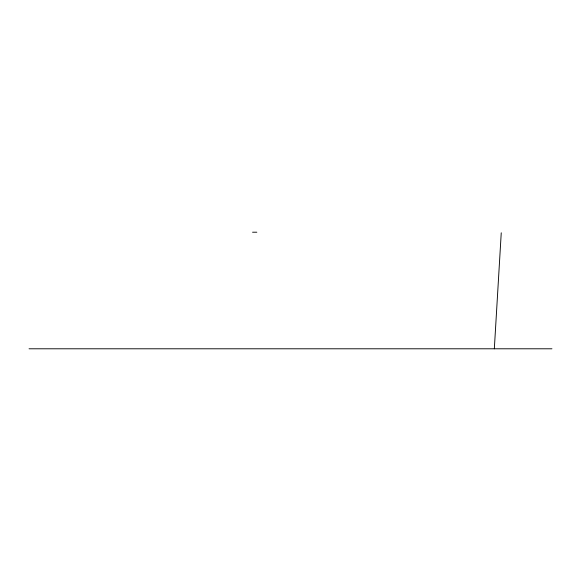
<?xml version="1.0" encoding="UTF-8"?>
<svg xmlns="http://www.w3.org/2000/svg" width="581" height="581" viewBox="0 0 581 581"><rect width="100%" height="100%" fill="white"/><g stroke="black" fill="none" stroke-linecap="round" stroke-linejoin="round"><path stroke-width="0.87" d="M494.329 348.789L501.25 232.799M252.561 232.211L256.817 232.211M29.05 348.789L551.95 348.789"/></g></svg>
